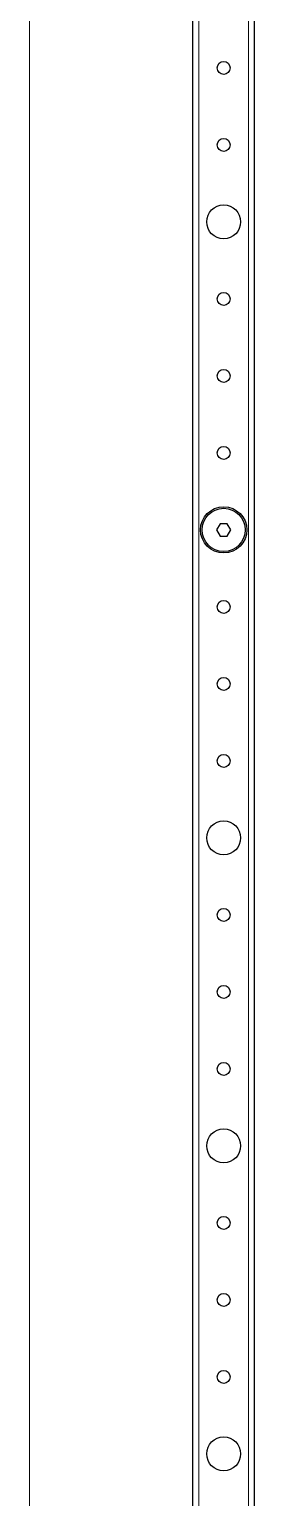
# Model space of a CAD drawing. Header units: millimetres. Extents: x -1134 to 2940, y -1538 to 1219.
# Drawn here: x -267.8 to -194.9, y -535.4 to -58.7 of the extents above; entities that cross this region are included whole.
import ezdxf

# ---------------------------------------------------------------- set-up
doc = ezdxf.new("R2010")
doc.units = ezdxf.units.MM

msp = doc.modelspace()

# ---------------------------------------------------------------- linework, layer by layer
at = {"color": 8, "linetype": 'Continuous', "lineweight": 18}
for p, q in [((-267.84, -954.04), (-267.84, 511.61)), ((-212.94, -938.72), (-212.94, 496.28)), ((-196.94, -938.72), (-196.94, 496.28))]:
    msp.add_line(p, q, dxfattribs=at)
at = {"color": 7, "linetype": 'Continuous', "lineweight": 25}
for p, q in [((-214.94, -938.72), (-214.94, 496.28)), ((-194.94, -938.72), (-194.94, 496.28)), ((-206.09, -219.22), (-207.25, -221.22)), ((-203.78, -219.22), (-206.09, -219.22)), ((-202.63, -221.22), (-203.78, -219.22)), ((-207.25, -221.22), (-206.09, -223.22)), ((-206.09, -223.22), (-203.78, -223.22)), ((-203.78, -223.22), (-202.63, -221.22))]:
    msp.add_line(p, q, dxfattribs=at)
for centre, radius in [((-204.94, -71.22), 2.1), ((-204.94, -96.22), 2.1), ((-204.94, -121.22), 5.5), ((-204.94, -146.22), 2.1), ((-204.94, -171.22), 2.1), ((-204.94, -196.22), 2.1), ((-204.94, -221.22), 7.5), ((-204.94, -221.22), 7), ((-204.94, -246.22), 2.1), ((-204.94, -271.22), 2.1), ((-204.94, -296.22), 2.1), ((-204.94, -321.22), 5.5), ((-204.94, -346.22), 2.1), ((-204.94, -371.22), 2.1), ((-204.94, -396.22), 2.1), ((-204.94, -421.22), 5.5), ((-204.94, -446.22), 2.1), ((-204.94, -471.22), 2.1), ((-204.94, -496.22), 2.1), ((-204.94, -521.22), 5.5)]:
    msp.add_circle(centre, radius, dxfattribs=at)

doc.saveas('drawing.dxf')
